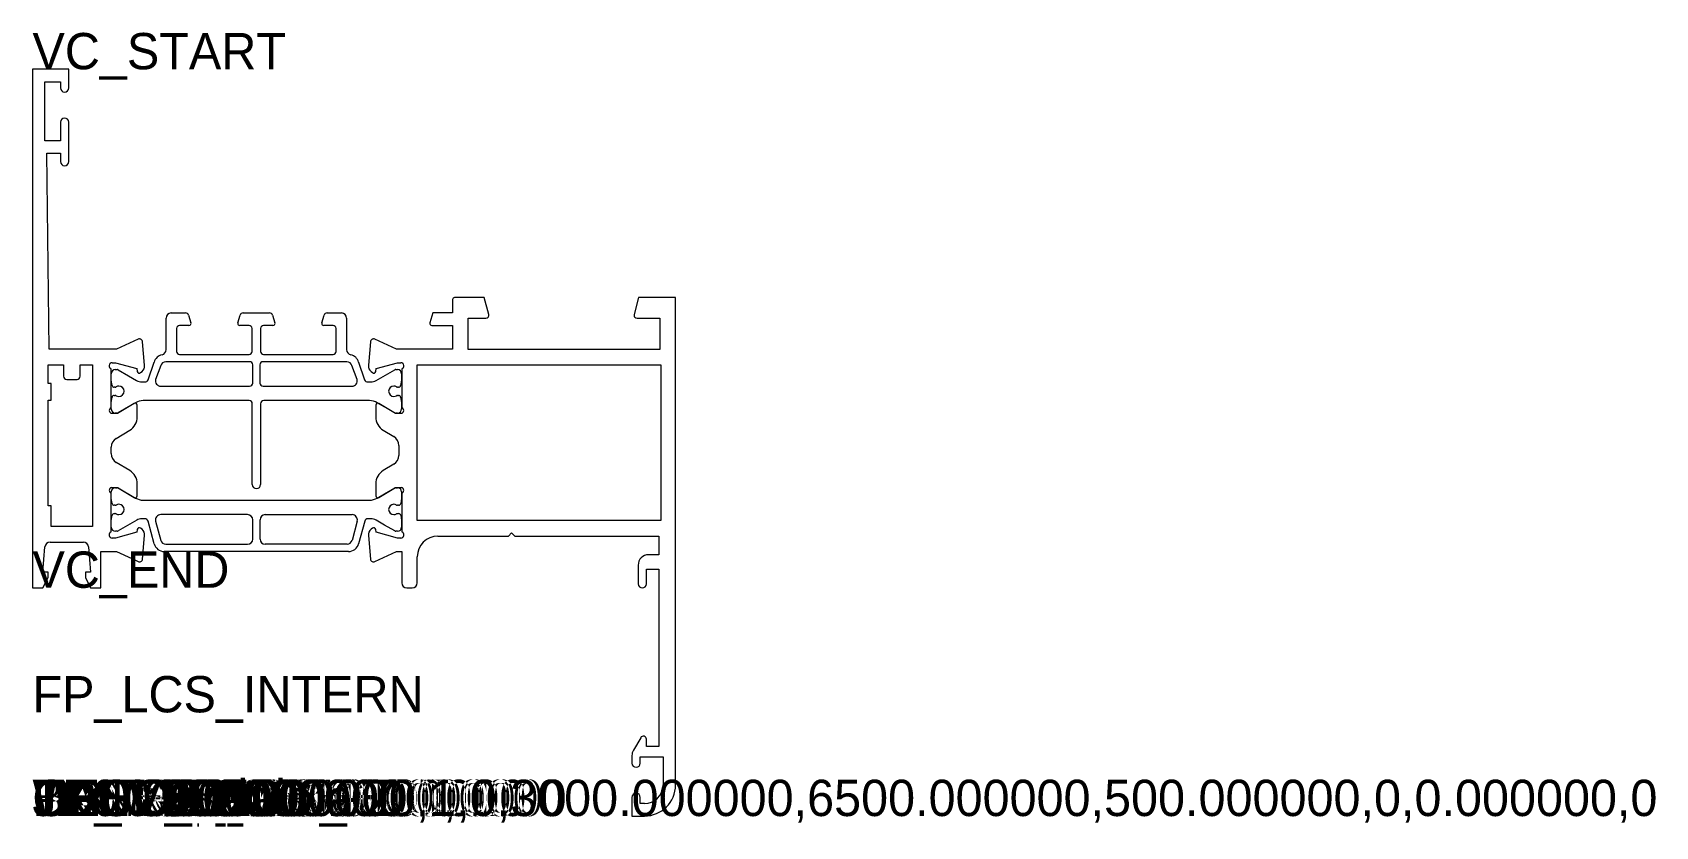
# Model space of a CAD drawing. Header units: metres. Extents: x 610 to 766, y 269 to 346.
import ezdxf

# ---------------------------------------------------------------- set-up
doc = ezdxf.new("R2010")
doc.units = ezdxf.units.M

msp = doc.modelspace()

# ---------------------------------------------------------------- linework, layer by layer
for p, q in [((613.382301, 342.183007), (609.882302, 342.183007)), ((609.882302, 342.183007), (609.882302, 292.183017)), ((613.382301, 340.383007), (613.382301, 342.183007)), ((611.082301, 335.283012), (611.082301, 340.983007)), ((611.082301, 340.983007), (612.582301, 340.983007)), ((612.582301, 340.983007), (612.582301, 340.383007)), ((612.582301, 337.083008), (612.582301, 335.283012)), ((613.382301, 333.283012), (613.382301, 337.083008)), ((612.582301, 335.283012), (611.082301, 335.283012)), ((611.482302, 315.183012), (611.282302, 334.083012)), ((611.282302, 334.083012), (612.582301, 334.083012)), ((612.582301, 334.083012), (612.582301, 333.283012)), ((650.382047, 319.9708), (650.382047, 318.683012)), ((653.437116, 320.1708), (650.582047, 320.1708)), ((653.871824, 318.548446), (653.437116, 320.1708)), ((668.326974, 320.1708), (667.892266, 318.548446)), ((671.882042, 320.1708), (668.326974, 320.1708)), ((671.882042, 273.170811), (671.882042, 320.1708)), ((622.769697, 315.150166), (622.769697, 318.182996)), ((623.269697, 318.682996), (624.648476, 318.682996)), ((624.935075, 318.471656), (625.160763, 317.742102)), ((625.169697, 317.682996), (625.160763, 317.742102)), ((629.678631, 317.742102), (629.669697, 317.682996)), ((629.678631, 317.742102), (629.904319, 318.471656)), ((630.190918, 318.682996), (632.748476, 318.682996)), ((633.035075, 318.471656), (633.260764, 317.742102)), ((633.269697, 317.682996), (633.260764, 317.742102)), ((637.778631, 317.742102), (637.769697, 317.682996)), ((637.778631, 317.742102), (638.004319, 318.471656)), ((638.290918, 318.682996), (639.669697, 318.682996)), ((640.169697, 318.182996), (640.169697, 315.150166)), ((648.190972, 317.742092), (648.184855, 317.649617)), ((648.482047, 318.683012), (648.190972, 317.742092)), ((650.382047, 318.683012), (648.482047, 318.683012)), ((651.882047, 315.170801), (651.882047, 318.170801)), ((651.882047, 318.170801), (653.582046, 318.170801)), ((668.182043, 318.170801), (670.382043, 318.170801)), ((670.382043, 318.170801), (670.382043, 315.170801)), ((620.066528, 316.154904), (617.982298, 315.183012)), ((623.769697, 317.182996), (623.769697, 314.982996)), ((624.969697, 317.482996), (624.069697, 317.482996)), ((630.769697, 317.482996), (629.869697, 317.482996)), ((631.069697, 314.982996), (631.069697, 317.182996)), ((631.869697, 317.182996), (631.869697, 314.982996)), ((633.069697, 317.482996), (632.169697, 317.482996)), ((638.869697, 317.482996), (637.969697, 317.482996)), ((639.169697, 314.982996), (639.169697, 317.182996)), ((644.984681, 315.183012), (642.900451, 316.154904)), ((648.184855, 317.649617), (648.221079, 317.564312)), ((648.382038, 317.483012), (650.382047, 317.483012)), ((650.382047, 317.483012), (650.382047, 315.183012)), ((617.982298, 315.183012), (611.482302, 315.183012)), ((620.690845, 313.638312), (620.492171, 315.909159)), ((624.069697, 314.682996), (630.769697, 314.682996)), ((632.169697, 314.682996), (638.869697, 314.682996)), ((642.474808, 315.909159), (642.276134, 313.638312)), ((650.382047, 315.183012), (644.984681, 315.183012)), ((670.382043, 315.170801), (651.882047, 315.170801)), ((611.382301, 311.883012), (611.382301, 313.683012)), ((611.382301, 313.683012), (612.882299, 313.683012)), ((612.882299, 313.683012), (612.882299, 312.583012)), ((614.482299, 312.583012), (614.482299, 313.683012)), ((614.482299, 313.683012), (615.682299, 313.683012)), ((615.682299, 313.683012), (615.682299, 298.083012)), ((617.482298, 309.565855), (617.482298, 313.300169)), ((617.582298, 313.883012), (617.889113, 313.883012)), ((617.869697, 313.230238), (618.033575, 313.230238)), ((617.889113, 313.883012), (619.934803, 313.334871)), ((618.133575, 313.203443), (619.126396, 312.630238)), ((619.934803, 313.334871), (619.985336, 313.048282)), ((620.310855, 312.929803), (620.44346, 313.041071)), ((621.028917, 312.25125), (621.615877, 313.941815)), ((622.252305, 313.612405), (621.755501, 312.258305)), ((630.819697, 313.982996), (622.735268, 313.982996)), ((631.119697, 311.93027), (631.119697, 313.682996)), ((631.819697, 313.682996), (631.819697, 311.93027)), ((640.204126, 313.982996), (632.119697, 313.982996)), ((641.183893, 312.258305), (640.687089, 313.612405)), ((641.323517, 313.941815), (641.910477, 312.25125)), ((642.523519, 313.041071), (642.656124, 312.929803)), ((642.981643, 313.048282), (643.032176, 313.334871)), ((643.010396, 312.166856), (644.805819, 313.203443)), ((643.032176, 313.334871), (645.077866, 313.883012)), ((644.905819, 313.230238), (645.069697, 313.230238)), ((645.077866, 313.883012), (645.384681, 313.883012)), ((645.484681, 313.300169), (645.484681, 309.565855)), ((646.982048, 298.670805), (646.982048, 313.670802)), ((646.982048, 313.670802), (670.482043, 313.670802)), ((670.482043, 313.670802), (670.482043, 298.670805)), ((611.682299, 311.883012), (611.382301, 311.883012)), ((611.682299, 310.283012), (611.682299, 311.883012)), ((613.182299, 312.283012), (614.182299, 312.283012)), ((617.469697, 312.205238), (617.469697, 312.830238)), ((617.559576, 311.695509), (617.469697, 312.205238)), ((617.859142, 311.530238), (617.756538, 311.530238)), ((619.126396, 312.630238), (619.928998, 312.166856)), ((620.438861, 312.030238), (620.710783, 312.030238)), ((622.238463, 311.628895), (630.819745, 311.63027)), ((632.119649, 311.63027), (640.700931, 311.628895)), ((642.228611, 312.030238), (642.500533, 312.030238)), ((645.182856, 311.530238), (645.080252, 311.530238)), ((645.469697, 312.205238), (645.379818, 311.695509)), ((645.469697, 312.830238), (645.469697, 312.205238)), ((611.382301, 300.083012), (611.382301, 310.283012)), ((611.382301, 310.283012), (611.682299, 310.283012)), ((617.469697, 310.062881), (617.558228, 310.564968)), ((617.469697, 309.430238), (617.469697, 310.062881)), ((617.75519, 310.730238), (617.859142, 310.730238)), ((619.678422, 309.970271), (618.082298, 309.000169)), ((619.81755, 310.029277), (619.126396, 309.630238)), ((630.774681, 310.230238), (620.56755, 310.230238)), ((631.074681, 302.144352), (631.074681, 309.930238)), ((631.874681, 309.930238), (631.874681, 302.144352)), ((642.371844, 310.230238), (632.174681, 310.230238)), ((644.804531, 309.057777), (643.121844, 310.029277)), ((644.884681, 309.000169), (643.288557, 309.970271)), ((645.080252, 310.730238), (645.184204, 310.730238)), ((645.381166, 310.564968), (645.469697, 310.062881)), ((645.469697, 310.062881), (645.469697, 309.430238)), ((618.082298, 309.000169), (617.482298, 309.000169)), ((618.033575, 309.030238), (617.869697, 309.030238)), ((619.126396, 309.630238), (618.134863, 309.057777)), ((619.982298, 308.658176), (619.982298, 309.799362)), ((642.984681, 309.799362), (642.984681, 308.658176)), ((645.484681, 309.000169), (644.884681, 309.000169)), ((645.069697, 309.030238), (644.905819, 309.030238)), ((617.962918, 306.587181), (619.261367, 307.37636)), ((643.705612, 307.37636), (644.711428, 306.76504)), ((617.482298, 305.133391), (617.482298, 305.732638)), ((645.192048, 305.910496), (645.192048, 304.955533)), ((619.261367, 303.489668), (617.962918, 304.278847)), ((644.711428, 304.100989), (643.705612, 303.489668)), ((619.982298, 301.066666), (619.982298, 302.207853)), ((642.984681, 302.207853), (642.984681, 301.066666)), ((617.474681, 300.803131), (617.474681, 301.435774)), ((617.563213, 300.301045), (617.474681, 300.803131)), ((617.482298, 301.86586), (618.082298, 301.86586)), ((617.482298, 297.56586), (617.482298, 301.300174)), ((617.874681, 301.835774), (618.03856, 301.835774)), ((618.082298, 301.86586), (619.678422, 300.895758)), ((618.139848, 301.808236), (619.822534, 300.836736)), ((620.572534, 300.635774), (642.376828, 300.635774)), ((643.126828, 300.836736), (643.817983, 301.235774)), ((643.288557, 300.895758), (644.884681, 301.86586)), ((643.817983, 301.235774), (644.809515, 301.808236)), ((644.884681, 301.86586), (645.484681, 301.86586)), ((644.910803, 301.835774), (645.074681, 301.835774)), ((645.474681, 300.803131), (645.38615, 300.301045)), ((645.474681, 301.435774), (645.474681, 300.803131)), ((645.484681, 301.300174), (645.484681, 297.56586)), ((611.682299, 300.083012), (611.382301, 300.083012)), ((611.682299, 298.083012), (611.682299, 300.083012)), ((617.474681, 298.660774), (617.56456, 299.170504)), ((617.864126, 300.135774), (617.760174, 300.135774)), ((617.761522, 299.335774), (617.864126, 299.335774)), ((630.624761, 299.235774), (622.243448, 299.237117)), ((632.324681, 299.235774), (640.705915, 299.237117)), ((645.189188, 300.135774), (645.085236, 300.135774)), ((645.085236, 299.335774), (645.187841, 299.335774)), ((645.384802, 299.170504), (645.474681, 298.660774)), ((615.682299, 298.083012), (611.682299, 298.083012)), ((617.474681, 298.035774), (617.474681, 298.660774)), ((618.03856, 297.635774), (617.874681, 297.635774)), ((619.934803, 297.531158), (617.889113, 296.983017)), ((619.933982, 298.699157), (618.13856, 297.662569)), ((619.985336, 297.817746), (619.934803, 297.531158)), ((620.44346, 297.824957), (620.310855, 297.936226)), ((620.715768, 298.835774), (620.443845, 298.835774)), ((621.620861, 296.424198), (621.033901, 298.614763)), ((621.760485, 298.607708), (622.25729, 296.753607)), ((631.124681, 296.883017), (631.124681, 298.735774)), ((631.824681, 296.883017), (631.824681, 298.735774)), ((641.188878, 298.607708), (640.692073, 296.753607)), ((641.915461, 298.614763), (641.328501, 296.424198)), ((642.505517, 298.835774), (642.233595, 298.835774)), ((642.656124, 297.936226), (642.523519, 297.824957)), ((643.032176, 297.531158), (642.981643, 297.817746)), ((643.817983, 298.235774), (643.01538, 298.699157)), ((645.077866, 296.983017), (643.032176, 297.531158)), ((644.810803, 297.662569), (643.817983, 298.235774)), ((645.074681, 297.635774), (644.910803, 297.635774)), ((645.474681, 298.660774), (645.474681, 298.035774)), ((670.482043, 298.670805), (646.982048, 298.670805)), ((655.782042, 297.170805), (656.082042, 297.470805)), ((656.082042, 297.470805), (656.382042, 297.170805)), ((610.882302, 293.683017), (611.076135, 296.122614)), ((611.574565, 296.583012), (614.790035, 296.583012)), ((615.288464, 296.122614), (615.482298, 293.683017)), ((617.889113, 296.983017), (617.582298, 296.983017)), ((620.492171, 294.95687), (620.690845, 297.227717)), ((622.740252, 296.383017), (630.624681, 296.383017)), ((640.20911, 296.383017), (632.324681, 296.383017)), ((642.276134, 297.227717), (642.474808, 294.95687)), ((645.384692, 296.983017), (645.077866, 296.983017)), ((648.982048, 297.170805), (655.782042, 297.170805)), ((656.382042, 297.170805), (670.282042, 297.170805)), ((670.282042, 297.170805), (670.282042, 295.370811)), ((616.482298, 292.183017), (616.482298, 295.683017)), ((616.482298, 295.683017), (617.982298, 295.683017)), ((617.982298, 295.683017), (619.457709, 294.995021)), ((619.457709, 294.995021), (620.066528, 294.711124)), ((640.362576, 295.683017), (622.586787, 295.683017)), ((642.900451, 294.711124), (644.984681, 295.683017)), ((644.984681, 295.683017), (645.482049, 295.683017)), ((645.482049, 295.683017), (645.482049, 292.670806)), ((646.982048, 292.670806), (646.982048, 295.170805)), ((668.282042, 294.370811), (668.282042, 292.570806)), ((670.282042, 295.370811), (669.282042, 295.370811)), ((611.382302, 293.683017), (610.882302, 293.683017)), ((610.882302, 292.183017), (611.382302, 293.183017)), ((611.382302, 293.183017), (611.382302, 293.683017)), ((615.482298, 293.683017), (614.982298, 293.683017)), ((614.982298, 293.683017), (614.982298, 293.183017)), ((614.982298, 293.183017), (615.482298, 292.183017)), ((669.082042, 292.570806), (669.082042, 293.970811)), ((669.082042, 293.970811), (670.282042, 293.970811)), ((670.282042, 293.970811), (670.282042, 276.870811)), ((609.882302, 292.183017), (610.882302, 292.183017)), ((615.482298, 292.183017), (616.482298, 292.183017)), ((645.982049, 292.170806), (646.482048, 292.170806)), ((668.523127, 277.722346), (667.818992, 276.519254)), ((669.082042, 276.870811), (669.082042, 277.570811)), ((667.682042, 276.014135), (667.682042, 275.271132)), ((668.482042, 275.271132), (668.482042, 275.870811)), ((668.482042, 275.870811), (670.682042, 275.870811)), ((670.282042, 276.870811), (669.082042, 276.870811)), ((670.682042, 275.870811), (670.682042, 273.170811)), ((667.682042, 271.970489), (667.682042, 270.170811)), ((668.482042, 271.370811), (668.482042, 271.970489)), ((668.882042, 271.370811), (668.482042, 271.370811)), ((667.682042, 270.170811), (668.882042, 270.170811))]:
    msp.add_line(p, q)
for centre, radius, start, end in [((612.982301, 340.383007), 0.4, 180, 360), ((612.982301, 337.083008), 0.4, 360, 180), ((612.982301, 333.283012), 0.4, 180, 360), ((650.582047, 319.9708), 0.2, 90, 180), ((623.269697, 318.182996), 0.5, 90, 180), ((624.648476, 318.382996), 0.3, 17.189516, 90), ((624.969697, 317.682996), 0.2, 270, 360), ((629.869697, 317.682996), 0.2, 180, 270), ((630.190918, 318.382996), 0.3, 90, 162.810484), ((632.748476, 318.382996), 0.3, 17.189516, 90), ((633.069697, 317.682996), 0.2, 270, 360), ((637.969697, 317.682996), 0.2, 180, 270), ((638.290918, 318.382996), 0.3, 90, 162.810484), ((639.669697, 318.182996), 0.5, 360, 90), ((653.582046, 318.470801), 0.3, 270, 14.999856), ((668.182042, 318.470799), 0.299999, 164.999785, 270), ((620.193313, 315.883012), 0.3, 5, 115), ((624.069697, 317.182996), 0.3, 90, 180), ((630.769697, 317.182996), 0.3, 360, 90), ((632.169697, 317.182996), 0.3, 90, 180), ((638.869697, 317.182996), 0.3, 360, 90), ((642.773666, 315.883012), 0.3, 65, 175), ((648.382047, 317.683012), 0.2, 216.405532, 270), ((622.581803, 313.682996), 1, 102.009303, 165), ((622.269697, 315.150166), 0.5, 282.009303, 360), ((624.069697, 314.982996), 0.3, 180, 270), ((630.769697, 314.982996), 0.3, 270, 360), ((632.169697, 314.982996), 0.3, 180, 270), ((638.869697, 314.982996), 0.3, 270, 360), ((640.669697, 315.150166), 0.5, 180, 257.990697), ((640.357591, 313.682996), 1, 15, 77.990697), ((617.582298, 313.583012), 0.3, 90, 250.528779), ((617.869697, 312.830238), 0.4, 90, 180), ((618.033575, 313.030238), 0.2, 60, 90), ((620.182298, 313.083012), 0.2, 190, 310), ((619.993508, 313.577302), 0.7, 310, 5), ((622.735268, 313.482996), 0.5, 90, 165), ((630.819697, 313.682996), 0.3, 360, 90), ((632.119697, 313.682996), 0.3, 90, 180), ((640.204126, 313.482996), 0.5, 15, 90), ((642.97347, 313.577302), 0.7, 175, 230), ((642.784681, 313.083012), 0.2, 230, 350), ((644.905819, 313.030238), 0.2, 90, 120), ((645.069697, 312.830238), 0.4, 360, 90), ((645.384681, 313.583012), 0.3, 289.471221, 90), ((613.182299, 312.583012), 0.3, 180, 270), ((614.182299, 312.583012), 0.3, 270, 360), ((617.756538, 311.730238), 0.2, 190, 270), ((617.859142, 311.730238), 0.2, 270, 301.002719), ((618.219697, 311.130238), 0.5, 90, 121.002719), ((618.219697, 311.130238), 0.5, 270, 90), ((620.438861, 313.049965), 1.019726, 240, 270), ((620.739139, 312.328895), 0.3, 264.576381, 345), ((622.238463, 312.128895), 0.5, 165, 270), ((630.819697, 311.93027), 0.3, 270, 360), ((632.119697, 311.93027), 0.3, 180, 270), ((640.700931, 312.128895), 0.5, 270, 15), ((642.200255, 312.328895), 0.3, 195, 275.423619), ((642.500533, 313.049965), 1.019726, 270, 300), ((644.719697, 311.130238), 0.5, 90, 180), ((644.719697, 311.130238), 0.5, 58.997281, 90), ((645.080252, 311.730238), 0.2, 238.997281, 270), ((645.182856, 311.730238), 0.2, 270, 350), ((617.75519, 310.530238), 0.2, 90, 170), ((617.859142, 310.530238), 0.2, 58.997281, 90), ((618.219697, 311.130238), 0.5, 238.997281, 270), ((619.782298, 309.799362), 0.2, 360, 121.290649), ((620.56755, 308.730238), 1.5, 90, 120), ((630.774681, 309.930238), 0.3, 360, 90), ((632.174681, 309.930238), 0.3, 90, 180), ((642.371844, 308.730238), 1.5, 60, 90), ((643.184681, 309.799362), 0.2, 58.709351, 180), ((644.719697, 311.130238), 0.5, 180, 270), ((644.719697, 311.130238), 0.5, 270, 301.002719), ((645.080252, 310.530238), 0.2, 90, 121.002719), ((645.184204, 310.530238), 0.2, 10, 90), ((617.582298, 309.283012), 0.3, 109.47122, 250.528779), ((617.869697, 309.430238), 0.4, 180, 270), ((618.033575, 309.230238), 0.2, 270, 300), ((618.482298, 308.658176), 1.5, 301.290649, 360), ((644.484681, 308.658176), 1.5, 180, 238.709351), ((644.905819, 309.230238), 0.2, 240, 270), ((645.069697, 309.430238), 0.4, 270, 360), ((645.384681, 309.283012), 0.3, 289.471221, 70.52878), ((644.192048, 305.910496), 1, 360, 58.709351), ((618.482298, 305.732638), 1, 121.290649, 180), ((618.482298, 305.133391), 1, 180, 238.709351), ((644.192048, 304.955533), 1, 301.290649, 360), ((618.482298, 302.207853), 1.5, 360, 58.709351), ((631.474681, 302.144352), 0.4, 180, 360), ((644.484681, 302.207853), 1.5, 121.290649, 180), ((617.582298, 301.583017), 0.3, 109.471221, 250.52878), ((617.874681, 301.435774), 0.4, 90, 180), ((618.03856, 301.635774), 0.2, 60, 90), ((619.782298, 301.066666), 0.2, 238.709351, 360), ((620.572534, 302.135774), 1.5, 240, 270), ((642.376828, 302.135774), 1.5, 270, 300), ((643.184681, 301.066666), 0.2, 180, 301.290649), ((644.910803, 301.635774), 0.2, 90, 120), ((645.074681, 301.435774), 0.4, 360, 90), ((645.384681, 301.583017), 0.3, 289.47122, 70.528779), ((617.760174, 300.335774), 0.2, 190, 270), ((617.761522, 299.135774), 0.2, 90, 170), ((617.864126, 300.335774), 0.2, 270, 301.002719), ((617.864126, 299.135774), 0.2, 58.997281, 90), ((618.224681, 299.735774), 0.5, 90, 121.002719), ((618.224681, 299.735774), 0.5, 238.997281, 270), ((618.224681, 299.735774), 0.5, 360, 90), ((618.224681, 299.735774), 0.5, 270, 360), ((622.243448, 298.737117), 0.5, 90, 195), ((630.624681, 298.735774), 0.5, 360, 90), ((632.324681, 298.735774), 0.5, 90, 180), ((640.705915, 298.737117), 0.5, 345, 90), ((644.724681, 299.735774), 0.5, 90, 270), ((644.724681, 299.735774), 0.5, 58.997281, 90), ((644.724681, 299.735774), 0.5, 270, 301.002719), ((645.085236, 300.335774), 0.2, 238.997281, 270), ((645.085236, 299.135774), 0.2, 90, 121.002719), ((645.187841, 299.135774), 0.2, 10, 90), ((645.189188, 300.335774), 0.2, 270, 350), ((617.582298, 297.283017), 0.3, 109.471221, 270), ((617.874681, 298.035774), 0.4, 180, 270), ((618.03856, 297.835774), 0.2, 270, 300), ((620.443845, 297.816048), 1.019726, 90, 120), ((620.182298, 297.783017), 0.2, 50, 170), ((619.993508, 297.288726), 0.7, 355, 50), ((620.744123, 298.537117), 0.3, 15, 95.423619), ((642.205239, 298.537117), 0.3, 84.576381, 165), ((642.97347, 297.288726), 0.7, 130, 185), ((642.505517, 297.816048), 1.019726, 60, 90), ((642.784681, 297.783017), 0.2, 10, 130), ((644.910803, 297.835774), 0.2, 240, 270), ((645.074681, 298.035774), 0.4, 270, 360), ((645.384681, 297.283017), 0.3, 270, 70.528779), ((611.574565, 296.083012), 0.5, 90, 175.457209), ((614.790035, 296.083012), 0.5, 4.542791, 90), ((622.586787, 296.683017), 1, 195, 270), ((622.740252, 296.883017), 0.5, 195, 270), ((630.624681, 296.883017), 0.5, 270, 360), ((632.324681, 296.883017), 0.5, 180, 270), ((640.20911, 296.883017), 0.5, 270, 345), ((640.362575, 296.683017), 1, 270, 345), ((648.982048, 295.170805), 2, 90, 180), ((620.193313, 294.983017), 0.3, 245, 355), ((642.773666, 294.983017), 0.3, 185, 295), ((669.282042, 294.370811), 1, 90, 180), ((645.982049, 292.670806), 0.5, 180, 270), ((646.482048, 292.670806), 0.5, 270, 360), ((668.682042, 292.570806), 0.4, 180, 360), ((668.782042, 277.570811), 0.3, 360, 149.660797), ((668.682042, 276.014135), 1, 149.660797, 180), ((668.082042, 275.271132), 0.4, 180, 270), ((668.082043, 275.271131), 0.399999, 270, 360), ((668.082043, 271.970488), 0.400001, 90, 180), ((668.082042, 271.970489), 0.4, 360, 90), ((668.882042, 273.170811), 1.8, 270, 360), ((668.882042, 273.170811), 3, 270, 360)]:
    msp.add_arc(centre, radius, start, end)

# ---------------------------------------------------------------- texts
for tag, p in [('VC_START', (609.882302, 342.183007)), ('VC_END', (609.882302, 292.183017)), ('FP_LCS_INTERN', (609.882302, 280.170811)), ('DESC:Telaio a Z', (609.882302, 270.170811)), ('WX:0.000000', (609.882302, 270.170811)), ('WY:0.000000', (609.882302, 270.170811)), ('JX:0.000000', (609.882302, 270.170811)), ('JY:0.000000', (609.882302, 270.170811)), ('TDEV:0.000000', (609.882302, 270.170811)), ('TDEV2:0.000000', (609.882302, 270.170811)), ('TDEV3:0.000000', (609.882302, 270.170811)), ('TDEV4:0.000000', (609.882302, 270.170811)), ('TDEV5:0.000000', (609.882302, 270.170811)), ('OPTI:500.000000,1,0,3000.000000,6500.000000,500.000000,0,0.000000,0', (609.882302, 270.170811)), ('GLASS_MIN:0.000000', (609.882302, 270.170811)), ('GLASS_MAX:0.000000', (609.882302, 270.170811)), ('DENS:1.275000', (609.882302, 270.170811)), ('FRONT_VIEW', (609.882302, 270.170811)), ('BL01:6500.000000,,1', (609.882302, 270.170811)), ('PANE_WIDTH:0.000000', (609.882302, 270.170811)), ('FP_LCS_ORIG', (609.882302, 270.170811)), ('FP_LCS_HOT', (619.882302, 270.170811))]:
    msp.add_attdef(tag, p, '', height=3.5)

doc.saveas('drawing.dxf')
